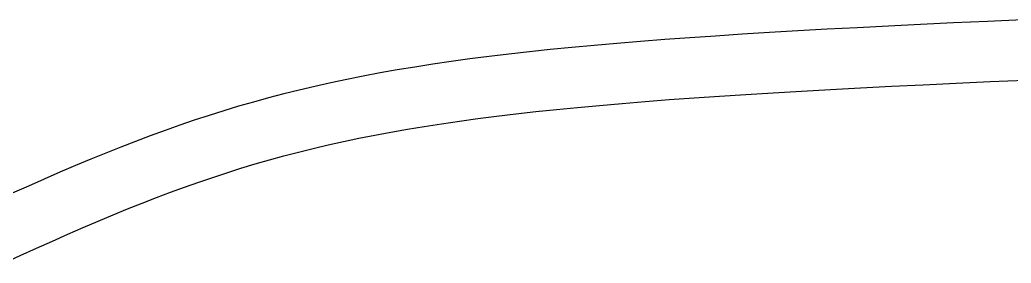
# Model space of a CAD drawing. Header units: metres. Extents: x 0 to 745, y 0 to 539.
# Drawn here: x 241.12 to 254.3, y 357.91 to 361.15 of the extents above; entities that cross this region are included whole.
import ezdxf

# ---------------------------------------------------------------- set-up
doc = ezdxf.new("R2010")
doc.units = ezdxf.units.M

msp = doc.modelspace()

# ---------------------------------------------------------------- linework, layer by layer
at = {"layer": '2', "color": 7}
for p, q in [((253.535195, 361.103958), (253.095376, 361.083112)), ((253.988853, 361.124767), (253.535195, 361.103958)), ((254.456735, 361.145604), (253.988853, 361.124767)), ((251.090378, 360.975974), (250.725499, 360.953497)), ((251.466783, 360.998012), (251.090378, 360.975974)), ((251.8551, 361.019678), (251.466783, 360.998012)), ((252.255714, 361.041039), (251.8551, 361.019678)), ((252.669011, 361.062161), (252.255714, 361.041039)), ((253.095376, 361.083112), (252.669011, 361.062161)), ((249.060516, 360.832191), (248.756703, 360.805678)), ((249.373543, 360.857864), (249.060516, 360.832191)), ((249.696169, 360.882765), (249.373543, 360.857864)), ((250.02878, 360.906959), (249.696169, 360.882765)), ((250.371762, 360.930514), (250.02878, 360.906959)), ((250.725499, 360.953497), (250.371762, 360.930514)), ((247.896696, 360.720432), (247.625886, 360.689892)), ((248.175179, 360.749865), (247.896696, 360.720432)), ((248.46172, 360.778258), (248.175179, 360.749865)), ((248.756703, 360.805678), (248.46172, 360.778258)), ((246.855638, 360.590961), (246.611664, 360.555325)), ((247.105743, 360.625223), (246.855638, 360.590961)), ((247.362364, 360.658178), (247.105743, 360.625223)), ((247.625886, 360.689892), (247.362364, 360.658178)), ((245.912742, 360.439484), (245.689651, 360.397633)), ((246.140568, 360.479662), (245.912742, 360.439484)), ((246.373436, 360.518247), (246.140568, 360.479662)), ((246.611664, 360.555325), (246.373436, 360.518247)), ((245.256209, 360.308683), (245.045123, 360.261467)), ((245.47093, 360.354052), (245.256209, 360.308683)), ((245.689651, 360.397633), (245.47093, 360.354052)), ((253.133763, 360.283019), (253.57221, 360.303832)), ((253.57221, 360.303832), (254.024668, 360.324624)), ((254.024668, 360.324624), (254.491511, 360.345458)), ((244.837303, 360.212347), (244.632384, 360.161264)), ((245.045123, 360.261467), (244.837303, 360.212347)), ((250.776349, 360.154158), (251.138591, 360.176424)), ((251.138591, 360.176424), (251.512598, 360.19829)), ((251.512598, 360.19829), (251.898745, 360.219819)), ((251.898745, 360.219819), (252.297405, 360.241075)), ((252.297405, 360.241075), (252.708952, 360.262121)), ((252.708952, 360.262121), (253.133763, 360.283019)), ((244.229776, 360.052976), (244.031353, 359.995655)), ((244.429997, 360.108159), (244.229776, 360.052976)), ((244.632384, 360.161264), (244.429997, 360.108159)), ((248.828994, 360.008633), (249.128508, 360.034623)), ((249.128508, 360.034623), (249.437542, 360.059834)), ((249.437542, 360.059834), (249.756468, 360.08433)), ((249.756468, 360.08433), (250.085662, 360.108174)), ((250.085662, 360.108174), (250.425498, 360.131429)), ((250.425498, 360.131429), (250.776349, 360.154158)), ((243.834362, 359.936139), (243.638434, 359.87437)), ((244.031353, 359.995655), (243.834362, 359.936139)), ((247.718633, 359.895631), (247.983817, 359.925365)), ((247.983817, 359.925365), (248.257022, 359.954067)), ((248.257022, 359.954067), (248.538623, 359.981803)), ((248.538623, 359.981803), (248.828994, 360.008633)), ((243.443203, 359.810289), (243.248302, 359.743838)), ((243.638434, 359.87437), (243.443203, 359.810289)), ((246.730621, 359.76513), (246.967464, 359.799617)), ((246.967464, 359.799617), (247.210831, 359.83282)), ((247.210831, 359.83282), (247.461096, 359.864804)), ((247.461096, 359.864804), (247.718633, 359.895631)), ((243.053363, 359.67496), (242.85802, 359.603595)), ((243.248302, 359.743838), (243.053363, 359.67496)), ((245.840716, 359.613177), (246.055422, 359.653365)), ((246.055422, 359.653365), (246.275008, 359.692056)), ((246.275008, 359.692056), (246.499927, 359.729298)), ((246.499927, 359.729298), (246.730621, 359.76513)), ((242.661905, 359.529687), (242.46465, 359.453176)), ((242.85802, 359.603595), (242.661905, 359.529687)), ((245.221944, 359.482908), (245.42437, 359.528021)), ((245.42437, 359.528021), (245.630496, 359.57142)), ((245.630496, 359.57142), (245.840716, 359.613177)), ((242.46465, 359.453176), (242.26589, 359.374005)), ((244.632939, 359.336564), (244.826622, 359.387252)), ((244.826622, 359.387252), (245.022826, 359.436009)), ((245.022826, 359.436009), (245.221944, 359.482908)), ((242.065256, 359.292115), (241.862382, 359.207449)), ((242.26589, 359.374005), (242.065256, 359.292115)), ((244.251567, 359.229108), (244.441385, 359.283873)), ((244.441385, 359.283873), (244.632939, 359.336564)), ((241.6569, 359.119948), (241.448443, 359.029554)), ((241.862382, 359.207449), (241.6569, 359.119948)), ((243.688596, 359.051638), (243.875565, 359.113062)), ((243.875565, 359.113062), (244.063091, 359.172195)), ((244.063091, 359.172195), (244.251567, 359.229108)), ((241.448443, 359.029554), (241.236644, 358.936209)), ((243.314754, 358.921625), (243.50179, 358.987849)), ((243.50179, 358.987849), (243.688596, 359.051638)), ((241.236644, 358.936209), (241.021136, 358.839856)), ((242.938424, 358.781577), (243.127097, 358.852891)), ((243.127097, 358.852891), (243.314754, 358.921625)), ((242.748342, 358.70761), (242.938424, 358.781577)), ((242.362383, 358.551428), (242.55646, 358.630918)), ((242.55646, 358.630918), (242.748342, 358.70761)), ((241.966074, 358.383767), (242.165719, 358.469069)), ((242.165719, 358.469069), (242.362383, 358.551428)), ((241.763057, 358.295452), (241.966074, 358.383767)), ((241.345329, 358.109488), (241.556273, 358.204049)), ((241.556273, 358.204049), (241.763057, 358.295452)), ((241.129834, 358.011697), (241.345329, 358.109488)), ((240.909394, 357.910601), (241.129834, 358.011697))]:
    msp.add_line(p, q, dxfattribs=at)

doc.saveas('drawing.dxf')
